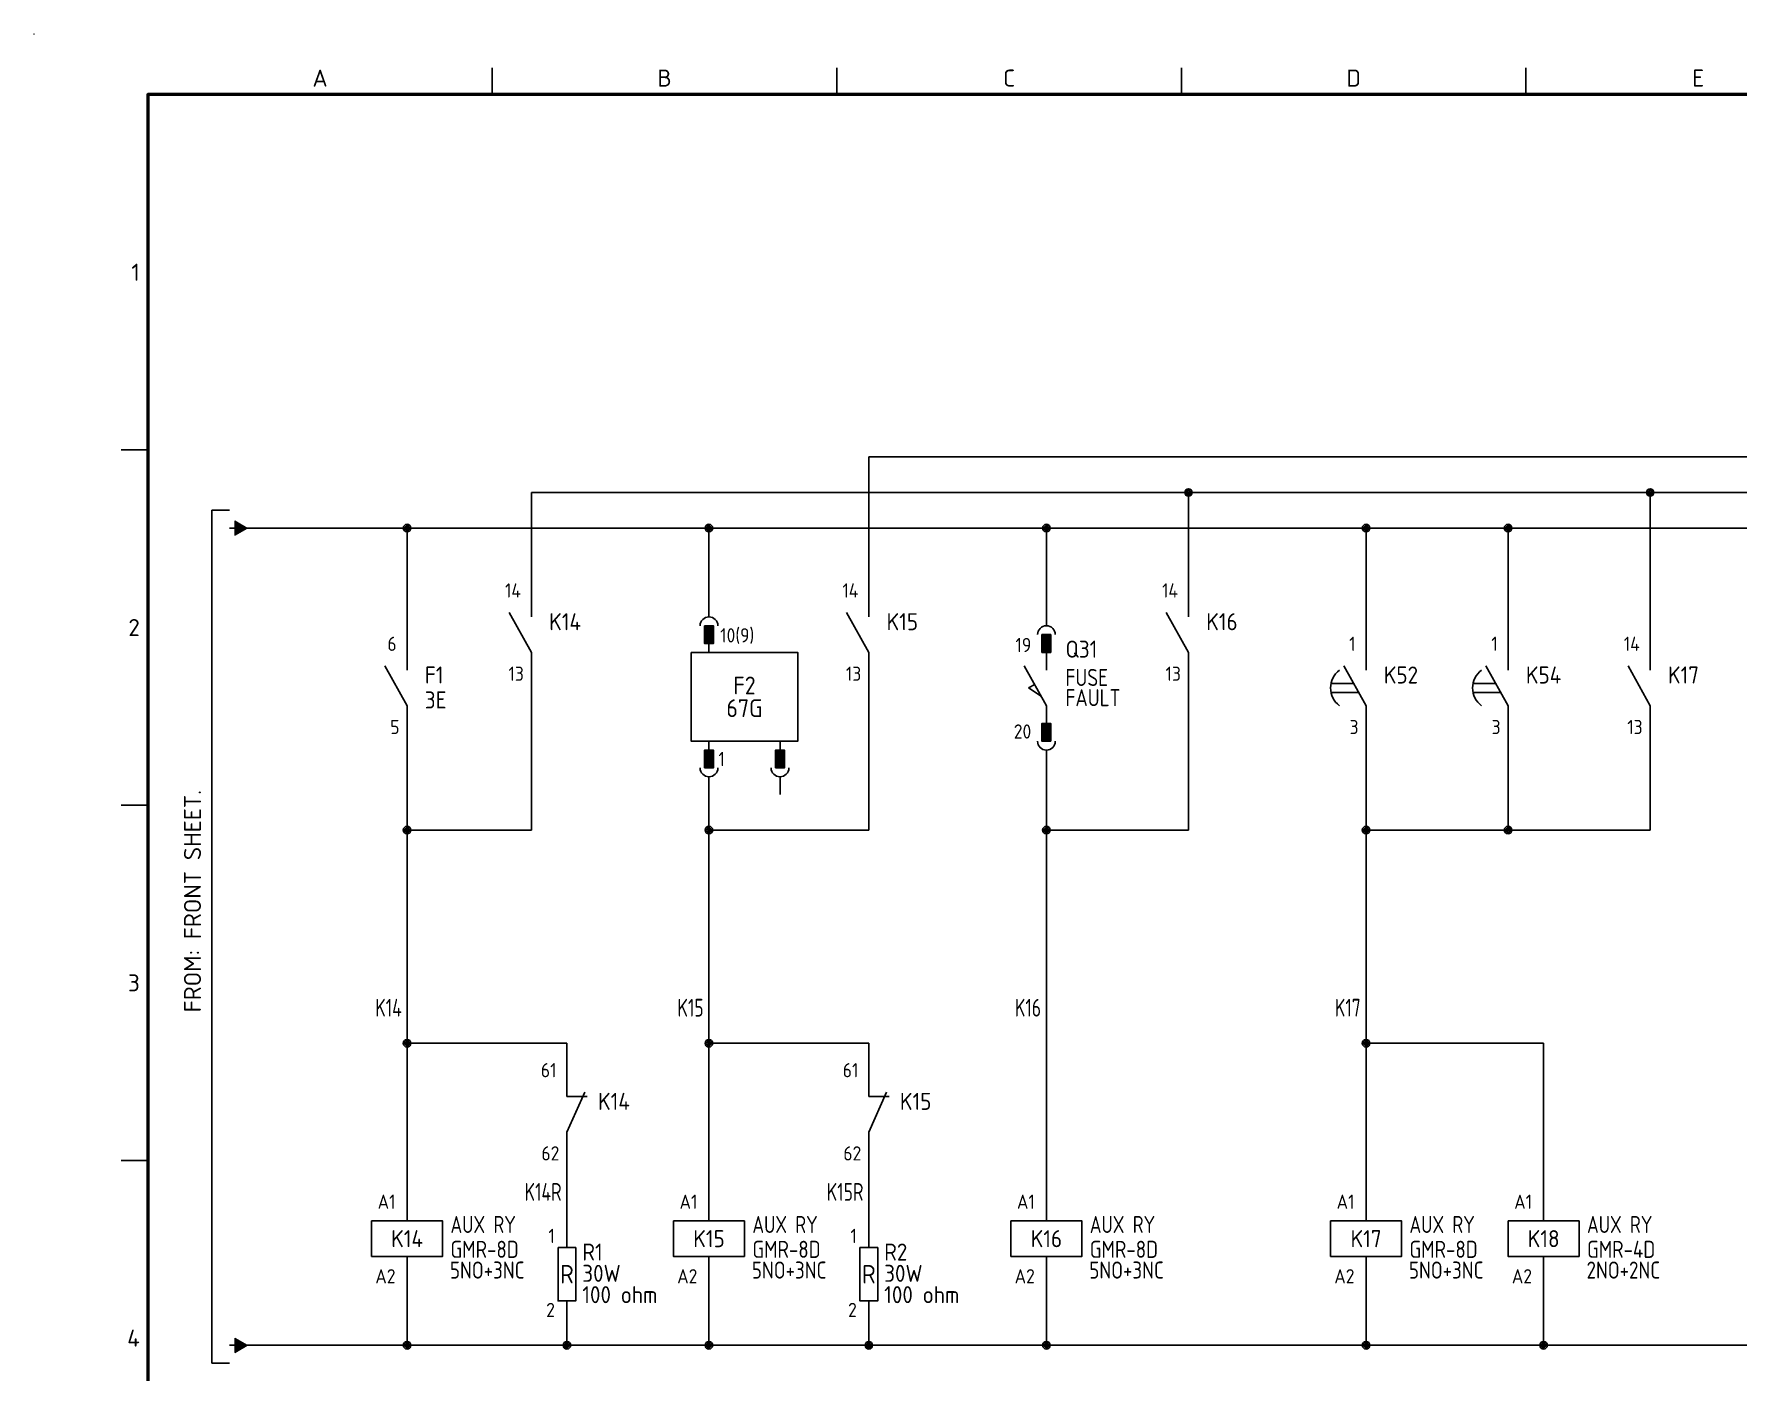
# Model space of a CAD drawing. Header units: millimetres. Extents: x 0 to 556, y 1 to 306.
# Drawn here: x 0 to 239.8, y 103.8 to 292 of the extents above; entities that cross this region are included whole.
import ezdxf
from ezdxf.enums import TextEntityAlignment as Align

# ---------------------------------------------------------------- set-up
doc = ezdxf.new("R2010")
doc.units = ezdxf.units.MM
for name, color, linetype in [('MISC', 7, 'Continuous'), ('Sheet Line', 3, 'Continuous'), ('Sheet Text', 2, 'Continuous'), ('SYMS', 7, 'Continuous'), ('TAGS', 7, 'Continuous'), ('TERMS', 7, 'Continuous'), ('WIRE_YELLOW', 2, 'Continuous'), ('WIREFIXED', 7, 'Continuous')]:
    doc.layers.add(name, color=color, linetype=linetype)
doc.layers.add('Sheet Out Line', color=2, linetype='Continuous', lineweight=50)
doc.styles.add('WD', font='ISOCP2.shx')
doc.styles.add('WD_IEC', font='ISOCP2.shx', dxfattribs={"width": 1.1, "height": 2.4, "bigfont": 'whgtxt.shx'})

# ---------------------------------------------------------------- blocks, each defined once
blk = doc.blocks.new('LSSA3')
blk.add_circle((0, 292), 0.01)
at = {"layer": 'Sheet Line'}
for p, q in [((64.5, 283.5), (64.5, 287.25)), ((113, 283.5), (113, 287.25)), ((161.5, 283.5), (161.5, 287.25)), ((210, 283.5), (210, 287.25)), ((16, 233.5), (12.25, 233.5)), ((16, 183.5), (12.25, 183.5)), ((16, 133.5), (12.25, 133.5))]:
    blk.add_line(p, q, dxfattribs=at)
at = {"layer": 'Sheet Out Line'}
blk.add_lwpolyline([(16, 6.5), (404, 6.5), (404, 283.5), (16, 283.5)], close=True, dxfattribs=at)
at = {"style": 'WD_IEC', "width": 1.1}
for tag, height, p in [('DESC4', 2.4, (57.5, 39.5)), ('CUSTOMERS31', 3.8, (219, 38)), ('TITLE1', 3.6, (333, 37.5)), ('CUSTOMERS21', 3.8, (219, 35.25)), ('DESC3', 2.4, (57.5, 33.5)), ('CUSTOMERS32', 3.8, (219, 32.5)), ('TITLE2', 3.6, (333, 32.5)), ('CUSTOMERS22', 3.8, (219, 29.75)), ('CUSTOMERS33', 3.8, (219, 27)), ('TITLE3', 3.6, (333, 27.5)), ('RN', 3.5, (398, 28.75)), ('DESC2', 2.4, (57.5, 27.5)), ('DESC1', 2.4, (57.5, 21.5)), ('FILE', 2.4, (314, 18.5)), ('WORKNO', 3.5, (365.5, 18.5)), ('DESC0', 2.4, (57.5, 15.5)), ('SHN', 2.4, (395, 12)), ('TSH', 2.4, (401, 9))]:
    blk.add_attdef(tag, text='', height=height, dxfattribs=at).set_placement(p, align=Align.MIDDLE_CENTER)
at = {"style": 'WD_IEC'}
for tag, p in [('DATE4', (96.5, 39.5)), ('DRWN4', (111.5, 39.5)), ('DSGN4', (126.5, 39.5)), ('CHKD4', (141.5, 39.5)), ('APPD4', (156.5, 39.5)), ('DATE3', (96.5, 33.5)), ('DRWN3', (111.5, 33.5)), ('DSGN3', (126.5, 33.5)), ('CHKD3', (141.5, 33.5)), ('APPD3', (156.5, 33.5)), ('DATE2', (96.5, 27.5)), ('DRWN2', (111.5, 27.5)), ('DSGN2', (126.5, 27.5)), ('CHKD2', (141.5, 27.5)), ('APPD2', (156.5, 27.5)), ('DATE1', (96.5, 21.5)), ('DRWN1', (111.5, 21.5)), ('DSGN1', (126.5, 21.5)), ('CHKD1', (141.5, 21.5)), ('APPD1', (156.5, 21.5)), ('DATE0', (96.5, 15.5)), ('DRWN0', (111.5, 15.5)), ('DSGN0', (126.5, 15.5)), ('CHKD0', (141.5, 15.5)), ('APPD0', (156.5, 15.5))]:
    blk.add_attdef(tag, text='', height=2.4, dxfattribs=at).set_placement(p, align=Align.MIDDLE_CENTER)
at = {"style": 'WD_IEC', "width": 1.1}
for tag, p in [('DWG1ST', (345, 10.5)), ('DWGNO', (373.49, 10.5))]:
    blk.add_attdef(tag, text='', height=3.5, dxfattribs=at).set_placement(p, align=Align.MIDDLE_LEFT)
at = {"style": 'WD_IEC', "width": 1.1, "flags": 9}
blk.add_attdef('WD_TB', (0, 0), '', height=2.4, dxfattribs=at)
at = {"layer": 'Sheet Text', "style": 'WD_IEC', "width": 1.1}
for s, p in [('A', (40.25, 284.62)), ('B', (88.75, 284.62)), ('C', (137.25, 284.62)), ('D', (185.75, 284.62)), ('E', (234.25, 284.62))]:
    blk.add_text(s, height=2.4, dxfattribs=at).set_placement(p, align=Align.CENTER)
for s, p in [('1', (14.88, 258.5)), ('2', (14.88, 208.5)), ('3', (14.88, 158.5)), ('4', (14.88, 108.5))]:
    blk.add_text(s, height=2.4, dxfattribs=at).set_placement(p, align=Align.MIDDLE_RIGHT)
blk = doc.blocks.new('HONF1N')
blk.add_hatch(color=256).paths.add_polyline_path([(0.768, 1), (0.768, -1), (2.5, 0)])
at = {"lineweight": 0, "flags": 128}
for points in [[(0.768, 1), (2.5, 0)], [(0.768, 1), (0.768, -1), (2.5, 0)]]:
    blk.add_lwpolyline(points, dxfattribs=at)
at = {"flags": 128}
blk.add_lwpolyline([(0.768, 0), (0, 0)], dxfattribs=at)
at = {"style": 'WD', "flags": 1}
for tag, p in [('X2TERM01', (0.768, 0)), ('X8TERM02', (2.5, 0))]:
    blk.add_attdef(tag, p, '', height=0.08, rotation=90, dxfattribs=at)
blk = doc.blocks.new('VA221_PFCHECKER2')
for p, q in [((0, 11.25), (0, 8.75)), ((0, 6.25), (0, 2.5)), ((0, -2.5), (-3.12, 3.12)), ((-2.5, 0), (-1.65, 0.47)), ((-0.74, -1.18), (-2.5, 0)), ((0, -2.5), (0, -5)), ((0, -11.25), (0, -8.75))]:
    blk.add_line(p, q)
for points in [[(0.62, 7.5), (-0.62, 7.5), (-0.62, 5), (0.62, 5)], [(0.62, -7.5), (-0.62, -7.5), (-0.62, -5), (0.62, -5)]]:
    blk.add_lwpolyline(points, close=True)
for centre, start, end in [((0, 7.5), 0, 180), ((0, -7.5), 180, 0)]:
    blk.add_arc(centre, 1.25, start, end)
for points in [[(0.62, 5), (0.62, 7.5), (-0.62, 5), (-0.62, 7.5)], [(0.62, -5), (0.62, -7.5), (-0.62, -5), (-0.62, -7.5)]]:
    blk.add_solid(points)
at = {"flags": 1}
for tag, p, height, style in [('X2TERM01', (0, 11.25), 0.08, 'WD'), ('X1LINK', (0, 0), 0.32, 'WD_IEC'), ('X8TERM02', (0, -11.25), 0.08, 'WD')]:
    blk.add_attdef(tag, p, '', height=height, dxfattribs=dict(at, style=style))
at = {"style": 'WD_IEC'}
for tag, p in [('TERM01', (-2.13, 5.04)), ('TERM02', (-2.13, -7.13))]:
    blk.add_attdef(tag, text='', height=2, dxfattribs=at).set_placement(p, align=Align.RIGHT)
blk.add_attdef('TAG2', text='', height=2.4, dxfattribs=at).set_placement((2.69, 5.46), align=Align.MIDDLE_LEFT)
at = {"style": 'WD_IEC', "width": 0.9}
for tag, p in [('TEXT1', (2.69, 1.47)), ('TEXT2', (2.69, -1.37))]:
    blk.add_attdef(tag, text='', height=2.4, dxfattribs=at).set_placement(p, align=Align.MIDDLE_LEFT)
at = {"style": 'WD_IEC', "flags": 1}
blk.add_attdef('XREF', text='', height=1.8, dxfattribs=at).set_placement((2.69, -3.73), align=Align.MIDDLE_LEFT)
for tag, p in [('INST', (-2.37, -9.97)), ('FAMILY', (-2.27, -12.66)), ('LOC', (-2.4, -11.27)), ('PINLIST_TYPE', (-2.27, -13.9))]:
    blk.add_attdef(tag, text='', height=1, dxfattribs=at).set_placement(p, align=Align.RIGHT)
blk = doc.blocks.new('WDDOT')
for radius in [0.529, 0.33, 0.164]:
    blk.add_circle((0, 0), radius)
blk = doc.blocks.new('VJ11_AUXRY_Q1')
for p, q in [((0, 2.5), (0, 7.5)), ((0, -2.5), (0, -7.5))]:
    blk.add_line(p, q)
blk.add_lwpolyline([(-5, 2.5), (-5, -2.5), (5, -2.5), (5, 2.5)], close=True)
at = {"style": 'WD_IEC', "flags": 1}
for tag, p, height in [('X2TERM01', (0, 7.5), 0.32), ('X4LINK', (-5, 0), 0.32), ('X1LINK', (5, 0), 0.32), ('LOC', (2.14, -5.76), 1), ('INST', (2.17, -4.46), 1), ('X8TERM02', (0, -7.5), 0.32), ('FAMILY', (2.27, -7.15), 1), ('CAT', (2.31, -9.98), 1), ('MFG', (2.34, -8.68), 1), ('ASSYCODE', (2.25, -11.11), 1), ('WDTAGALT', (2.25, -12.35), 1), ('PEER_PINLIST', (2.25, -13.65), 1)]:
    blk.add_attdef(tag, p, '', height=height, dxfattribs=at)
at = {"style": 'WD_IEC'}
for tag, p in [('TERM01', (-1.63, 4.2)), ('TERM02', (-1.63, -6.29))]:
    blk.add_attdef(tag, text='', height=2, dxfattribs=at).set_placement(p, align=Align.RIGHT)
for tag, p, width in [('RATING12', (6.11, 0.8), 0.85), ('RATING11', (6.11, -2.7), 0.9), ('RATING1', (6.04, -5.62), 0.9)]:
    blk.add_attdef(tag, p, '', height=2.4, dxfattribs=dict(at, width=width))
blk.add_attdef('TAG1', text='', height=2.4, dxfattribs=at).set_placement((0, 0), align=Align.MIDDLE_CENTER)
at = {"lineweight": 9, "style": 'WD_IEC'}
for tag, p in [('NO', (-5.5, -16.5)), ('NC', (-5.5, -20))]:
    blk.add_attdef(tag, text='', height=2.5, dxfattribs=at).set_placement(p, align=Align.TOP_RIGHT)
for tag, p in [('XREFNO', (-4, -16.5)), ('XREFNC', (-4, -20))]:
    blk.add_attdef(tag, text='', height=2.5, dxfattribs=at).set_placement(p, align=Align.TOP_LEFT)
blk = doc.blocks.new('VJ321_TIMER1')
for p, q in [((0, 7.5), (0, 2.5)), ((0, -2.5), (-3.12, 3.12)), ((-4.94, 0.62), (-1.74, 0.62)), ((-4.94, -0.62), (-1.04, -0.62)), ((0, -2.5), (0, -7.5))]:
    blk.add_line(p, q)
blk.add_arc((-1.88, 0), 3.12, 126.8699, 233.1301)
at = {"linetype": 'Continuous', "style": 'WD_IEC'}
for tag, p in [('TERM01', (-1.47, 5.21)), ('TERM02', (-1.06, -6.5))]:
    blk.add_attdef(tag, text='', height=2, dxfattribs=at).set_placement(p, align=Align.RIGHT)
at = {"style": 'WD_IEC', "flags": 1}
for tag, p in [('X2TERM01', (0, 7.5)), ('X4LINK', (-5.75, 0)), ('X1LINK', (-0.5, 0)), ('X8TERM02', (0, -7.5))]:
    blk.add_attdef(tag, p, '', height=0.32, dxfattribs=at)
at = {"style": 'WD_IEC'}
for tag, p in [('TAG2', (2.5, 0.62)), ('TEXT1', (2.5, -2.89)), ('TEXT2', (2.5, -6.09))]:
    blk.add_attdef(tag, p, '', height=2.4, dxfattribs=at)
at = {"style": 'WD', "flags": 1}
for tag, p in [('INST', (-7.16, 1.33)), ('LOC', (-7.26, -0.03)), ('FAMILY', (-7.22, -2.55)), ('XREF', (-7.24, -1.29)), ('CONTACT', (-7.29, -3.89))]:
    blk.add_attdef(tag, text='', height=1, dxfattribs=at).set_placement(p, align=Align.RIGHT)
blk = doc.blocks.new('VB421_AUXCONTACT1')
for p, q in [((0, 7.5), (0, 2.5)), ((0, -2.5), (-3.12, 3.12)), ((0, -2.5), (0, -7.5))]:
    blk.add_line(p, q)
at = {"linetype": 'Continuous', "style": 'WD_IEC'}
for tag, p in [('TERM01', (-1.47, 5.21)), ('TERM02', (-1.06, -6.5))]:
    blk.add_attdef(tag, text='', height=2, dxfattribs=at).set_placement(p, align=Align.RIGHT)
at = {"style": 'WD_IEC', "flags": 1}
for tag, p, height in [('X2TERM01', (0, 7.5), 0.34), ('X4LINK', (-2.75, 0), 0.32), ('X1LINK', (0, 0), 0.34), ('X8TERM02', (0, -7.5), 0.34)]:
    blk.add_attdef(tag, p, '', height=height, dxfattribs=at)
at = {"style": 'WD_IEC'}
for tag, p in [('TAG2', (2.5, 0.62)), ('TEXT1', (2.5, -2.89)), ('TEXT2', (2.5, -6.09))]:
    blk.add_attdef(tag, p, '', height=2.4, dxfattribs=at)
for tag, p in [('INST', (-2.43, -9.12)), ('LOC', (-2.58, -10.73))]:
    blk.add_attdef(tag, text='', height=1, dxfattribs=at).set_placement(p, align=Align.RIGHT)
at = {"style": 'WD_IEC', "flags": 1}
for tag, p in [('XREF', (-2.58, -12.19)), ('CONTACT', (-2.6, -15.24)), ('FAMILY', (-2.53, -13.64))]:
    blk.add_attdef(tag, text='', height=1, dxfattribs=at).set_placement(p, align=Align.RIGHT)
blk = doc.blocks.new('WD_WNV')
at = {"linetype": 'Continuous', "style": 'WD_IEC', "width": 0.8}
blk.add_attdef('WIRENO', text='', height=2.5, rotation=90, dxfattribs=at).set_placement((-0.75, 0), align=Align.CENTER)
at = {"style": 'WD_IEC', "flags": 1}
for tag, p in [('W08USER', (-1, 0.375)), ('W04USER', (-1, 0.875)), ('W05USER', (-1, 0.75)), ('W09USER', (-1, 0.25)), ('W03USER', (-1, 1)), ('W06USER', (-1, 0.625)), ('W07USER', (-1, 0.5)), ('W02USER', (-1, 1.125)), ('W01USER', (-1, 1.25)), ('W10USER', (-1, 0.125))]:
    blk.add_attdef(tag, text='', height=0.08, dxfattribs=at).set_placement(p, align=Align.CENTER)
blk = doc.blocks.new('VB422_AUXCONTACT1')
for p, q in [((0, 7.5), (0, 2.5)), ((0, -2.5), (2.5, 3.12)), ((0, 2.5), (2.87, 2.5)), ((0, -2.5), (0, -7.5))]:
    blk.add_line(p, q)
at = {"linetype": 'Continuous', "style": 'WD_IEC'}
for tag, p in [('TERM01', (-1.47, 5.21)), ('TERM02', (-1.06, -6.5))]:
    blk.add_attdef(tag, text='', height=2, dxfattribs=at).set_placement(p, align=Align.RIGHT)
at = {"style": 'WD_IEC', "flags": 1}
for tag, p, height in [('X2TERM01', (0, 7.5), 0.34), ('X4LINK', (-0.55, 0), 0.32), ('X1LINK', (1.92, 0), 0.32), ('X8TERM02', (0, -7.5), 0.34)]:
    blk.add_attdef(tag, p, '', height=height, dxfattribs=at)
at = {"style": 'WD_IEC'}
for tag, p in [('TAG2', (4.38, 0.62)), ('TEXT1', (4.38, -2.89)), ('TEXT2', (4.38, -6.09))]:
    blk.add_attdef(tag, p, '', height=2.4, dxfattribs=at)
for tag, p in [('INST', (-2.43, -9.12)), ('LOC', (-2.58, -10.73))]:
    blk.add_attdef(tag, text='', height=1, dxfattribs=at).set_placement(p, align=Align.RIGHT)
at = {"style": 'WD_IEC', "flags": 1}
for tag, p in [('XREF', (-2.58, -12.19)), ('CONTACT', (-2.6, -15.24)), ('FAMILY', (-2.53, -13.64))]:
    blk.add_attdef(tag, text='', height=1, dxfattribs=at).set_placement(p, align=Align.RIGHT)
blk = doc.blocks.new('VF41_RES1')
for p, q in [((0, 3.75), (0, 6.25)), ((0, -3.75), (0, -6.25))]:
    blk.add_line(p, q)
blk.add_lwpolyline([(-1.25, 3.75), (-1.25, -3.75), (1.25, -3.75), (1.25, 3.75)], close=True)
at = {"style": 'WD_IEC'}
for tag, p in [('TERM01', (-1.69, 4.39)), ('TERM02', (-1.69, -6.03))]:
    blk.add_attdef(tag, text='', height=2, dxfattribs=at).set_placement(p, align=Align.RIGHT)
at = {"style": 'WD_IEC', "flags": 1}
for tag, p in [('X2TERM01', (0, 6.25)), ('X8TERM02', (0, -6.25))]:
    blk.add_attdef(tag, p, '', height=0.32, dxfattribs=at)
at = {"style": 'WD_IEC'}
for tag, p in [('TAG1', (2.17, 3.12)), ('RATING1', (2.17, 0.12)), ('RATING2', (2.17, -2.88))]:
    blk.add_attdef(tag, text='', height=2.4, dxfattribs=at).set_placement(p, align=Align.MIDDLE_LEFT)
blk.add_attdef('TEXT', text='', height=2.6, dxfattribs=at).set_placement((0, 0), align=Align.MIDDLE_CENTER)
at = {"style": 'WD_IEC', "flags": 1}
for tag, p in [('INST', (-1.3, -7.89)), ('FAMILY', (-1.21, -10.57)), ('LOC', (-1.33, -9.19)), ('MFG', (-1.13, -12.11)), ('ASSYCODE', (-1.04, -14.8)), ('CAT', (-1.16, -13.41))]:
    blk.add_attdef(tag, text='', height=1, dxfattribs=at).set_placement(p, align=Align.RIGHT)
blk = doc.blocks.new('VG32_SGR1')
for p, q in [((0, 0), (0, -2.5)), ((0, -6.25), (0, -7.5)), ((0, -21.25), (0, -20)), ((10, -21.25), (10, -20)), ((0, -27.5), (0, -25)), ((10, -27.5), (10, -25))]:
    blk.add_line(p, q)
for points in [[(-0.62, -3.75), (0.62, -3.75), (0.62, -6.25), (-0.62, -6.25)], [(-2.5, -7.5), (12.5, -7.5), (12.5, -20), (-2.5, -20)], [(-0.62, -23.75), (0.62, -23.75), (0.62, -21.25), (-0.62, -21.25)], [(9.38, -23.75), (10.62, -23.75), (10.62, -21.25), (9.38, -21.25)]]:
    blk.add_lwpolyline(points, close=True)
for centre, start, end in [((0, -3.75), 0, 180), ((0, -23.75), 180, 0), ((10, -23.75), 180, 0)]:
    blk.add_arc(centre, 1.25, start, end)
for points in [[(-0.62, -6.25), (-0.62, -3.75), (0.62, -6.25), (0.62, -3.75)], [(-0.62, -21.25), (-0.62, -23.75), (0.62, -21.25), (0.62, -23.75)], [(9.38, -21.25), (9.38, -23.75), (10.62, -21.25), (10.62, -23.75)]]:
    blk.add_solid(points)
at = {"style": 'WD', "flags": 1}
for tag, p in [('X2TERM01', (0, 0)), ('X8TERM02', (0, -27.5)), ('X8TERM03', (10, -27.5))]:
    blk.add_attdef(tag, p, '', height=0.32, dxfattribs=at)
at = {"linetype": 'Continuous', "style": 'WD'}
for tag, p in [('TERM01', (1.58, -6.1)), ('TERM02', (1.34, -23.5)), ('TERM03', (11.57, -23.54))]:
    blk.add_attdef(tag, p, '', height=2, dxfattribs=at)
at = {"style": 'WD'}
for tag, p in [('TAG2', (5, -12.15)), ('RATING12', (5, -15.35))]:
    blk.add_attdef(tag, text='', height=2.5, dxfattribs=at).set_placement(p, align=Align.MIDDLE_CENTER)
at = {"style": 'WD', "flags": 1}
for tag, p in [('INST', (-4.99, -15.86)), ('LOC', (-5.03, -17.18)), ('FAMILY', (-5.03, -19.85)), ('XREF', (-5.03, -18.53))]:
    blk.add_attdef(tag, text='', height=1, dxfattribs=at).set_placement(p, align=Align.RIGHT)

msp = doc.modelspace()

# ---------------------------------------------------------------- linework, layer by layer
at = {"linetype": 'Continuous'}
for p, q in [((27.5, 225), (25, 225)), ((25, 225), (25, 105)), ((25, 105), (27.5, 105))]:
    msp.add_line(p, q, dxfattribs=at)
at = {"layer": 'WIRE_YELLOW', "linetype": 'Continuous'}
for p, q in [((117.5, 215), (117.5, 232.5)), ((117.5, 232.5), (395, 232.5)), ((70, 227.5), (392.5, 227.5)), ((70, 215), (70, 227.5)), ((162.5, 215), (162.5, 227.5)), ((227.5, 207.5), (227.5, 227.5)), ((30, 222.5), (30, 222.5)), ((30, 222.5), (395, 222.5)), ((52.5, 222.5), (52.5, 207.5)), ((95, 212.5), (95, 222.5)), ((142.5, 222.5), (142.5, 211.25)), ((187.5, 222.5), (187.5, 207.5)), ((207.5, 207.5), (207.5, 222.5)), ((70, 200), (70, 180)), ((117.5, 180), (117.5, 200)), ((162.5, 180), (162.5, 200)), ((52.5, 192.5), (52.5, 130)), ((187.5, 192.5), (187.5, 130)), ((207.5, 180), (207.5, 192.5)), ((227.5, 180), (227.5, 192.5)), ((142.5, 188.75), (142.5, 130)), ((95, 185), (95, 130)), ((70, 180), (52.5, 180)), ((95, 180), (117.5, 180)), ((142.5, 180), (162.5, 180)), ((187.5, 180), (227.5, 180)), ((75, 150), (52.5, 150)), ((75, 147.5), (75, 150)), ((95, 150), (117.5, 150)), ((117.5, 147.5), (117.5, 150)), ((187.5, 150), (212.5, 150)), ((212.5, 150), (212.5, 130)), ((75, 132.5), (75, 123.75)), ((117.5, 132.5), (117.5, 123.75)), ((52.5, 115), (52.5, 107.5)), ((95, 115), (95, 107.5)), ((142.5, 115), (142.5, 107.5)), ((187.5, 115), (187.5, 107.5)), ((212.5, 115), (212.5, 107.5)), ((75, 111.25), (75, 107.5)), ((117.5, 111.25), (117.5, 107.5)), ((30, 107.5), (395, 107.5))]:
    msp.add_line(p, q, dxfattribs=at)

# ---------------------------------------------------------------- block references
at = {"linetype": 'Continuous'}
msp.add_blockref('LSSA3', (0, 0), dxfattribs=at)
at = {"layer": 'SYMS', "linetype": 'Continuous'}
for name, p in [('WDDOT', (162.5, 227.5)), ('WDDOT', (227.5, 227.5)), ('HONF1N', (27.5, 222.5)), ('WDDOT', (52.5, 222.5)), ('WDDOT', (95, 222.5)), ('WDDOT', (142.5, 222.5)), ('WDDOT', (187.5, 222.5)), ('WDDOT', (207.5, 222.5)), ('WDDOT', (52.5, 180)), ('WDDOT', (95, 180)), ('WDDOT', (142.5, 180)), ('WDDOT', (187.5, 180)), ('WDDOT', (207.5, 180)), ('WDDOT', (52.5, 150)), ('WDDOT', (95, 150)), ('WDDOT', (187.5, 150)), ('HONF1N', (27.5, 107.5)), ('WDDOT', (52.5, 107.5)), ('WDDOT', (75, 107.5)), ('WDDOT', (95, 107.5)), ('WDDOT', (117.5, 107.5)), ('WDDOT', (142.5, 107.5)), ('WDDOT', (187.5, 107.5)), ('WDDOT', (212.5, 107.5))]:
    msp.add_blockref(name, p, dxfattribs=at)
ref = msp.add_blockref('VB421_AUXCONTACT1', (70, 207.5), dxfattribs=at)
ref.add_attrib('TERM02', '13', dxfattribs={"layer": 'TERMS', "linetype": 'Continuous', "height": 2, "style": 'WD_IEC'}).set_placement((68.94, 201), align=Align.RIGHT)
ref.add_attrib('TERM01', '14', dxfattribs={"layer": 'TERMS', "linetype": 'Continuous', "height": 2, "style": 'WD_IEC'}).set_placement((68.53, 212.71), align=Align.RIGHT)
ref.add_attrib('TAG2', 'K14', (72.5, 208.12), dxfattribs={"layer": 'TAGS', "height": 2.4, "style": 'WD_IEC'})
ref = msp.add_blockref('VB421_AUXCONTACT1', (117.5, 207.5), dxfattribs=at)
ref.add_attrib('TERM02', '13', dxfattribs={"layer": 'TERMS', "linetype": 'Continuous', "height": 2, "style": 'WD_IEC'}).set_placement((116.44, 201), align=Align.RIGHT)
ref.add_attrib('TERM01', '14', dxfattribs={"layer": 'TERMS', "linetype": 'Continuous', "height": 2, "style": 'WD_IEC'}).set_placement((116.03, 212.71), align=Align.RIGHT)
ref.add_attrib('TAG2', 'K15', (120, 208.12), dxfattribs={"layer": 'TAGS', "height": 2.4, "style": 'WD_IEC'})
ref = msp.add_blockref('VB421_AUXCONTACT1', (162.5, 207.5), dxfattribs=at)
ref.add_attrib('TERM02', '13', dxfattribs={"layer": 'TERMS', "linetype": 'Continuous', "height": 2, "style": 'WD_IEC'}).set_placement((161.44, 201), align=Align.RIGHT)
ref.add_attrib('TERM01', '14', dxfattribs={"layer": 'TERMS', "linetype": 'Continuous', "height": 2, "style": 'WD_IEC'}).set_placement((161.03, 212.71), align=Align.RIGHT)
ref.add_attrib('TAG2', 'K16', (165, 208.12), dxfattribs={"layer": 'TAGS', "height": 2.4, "style": 'WD_IEC'})
ref = msp.add_blockref('VG32_SGR1', (95, 212.5), dxfattribs=at)
ref.add_attrib('TERM01', '10(9)', (96.58, 206.4), dxfattribs={"layer": 'TERMS', "linetype": 'Continuous', "height": 2, "style": 'WD'})
ref.add_attrib('TAG2', 'F2', dxfattribs={"layer": 'TAGS', "height": 2.5, "style": 'WD'}).set_placement((100, 200.35), align=Align.MIDDLE_CENTER)
ref.add_attrib('TERM02', '1', (96.34, 189), dxfattribs={"layer": 'TERMS', "linetype": 'Continuous', "height": 2, "style": 'WD'})
ref.add_attrib('RATING12', '67G', dxfattribs={"layer": 'MISC', "height": 2.5, "style": 'WD'}).set_placement((100, 197.15), align=Align.MIDDLE_CENTER)
ref = msp.add_blockref('VA221_PFCHECKER2', (142.5, 200), dxfattribs=at)
ref.add_attrib('TEXT2', 'FAULT', dxfattribs={"layer": 'MISC', "height": 2.4, "style": 'WD_IEC', "width": 0.9}).set_placement((145.19, 198.63), align=Align.MIDDLE_LEFT)
ref.add_attrib('TERM02', '20', dxfattribs={"layer": 'TERMS', "height": 2, "style": 'WD_IEC'}).set_placement((140.37, 192.87), align=Align.RIGHT)
ref.add_attrib('TERM01', '19', dxfattribs={"layer": 'TERMS', "height": 2, "style": 'WD_IEC'}).set_placement((140.37, 205.04), align=Align.RIGHT)
ref.add_attrib('TAG2', 'Q31', dxfattribs={"layer": 'TAGS', "height": 2.4, "style": 'WD_IEC'}).set_placement((145.19, 205.46), align=Align.MIDDLE_LEFT)
ref.add_attrib('TEXT1', 'FUSE', dxfattribs={"layer": 'MISC', "height": 2.4, "style": 'WD_IEC', "width": 0.9}).set_placement((145.19, 201.47), align=Align.MIDDLE_LEFT)
ref = msp.add_blockref('VB421_AUXCONTACT1', (52.5, 200), dxfattribs=at)
ref.add_attrib('TEXT1', '3E', (55, 197.11), dxfattribs={"layer": 'MISC', "height": 2.4, "style": 'WD_IEC'})
ref.add_attrib('TERM02', '5', dxfattribs={"layer": 'TERMS', "linetype": 'Continuous', "height": 2, "style": 'WD_IEC'}).set_placement((51.44, 193.5), align=Align.RIGHT)
ref.add_attrib('TERM01', '6', dxfattribs={"layer": 'TERMS', "linetype": 'Continuous', "height": 2, "style": 'WD_IEC'}).set_placement((51.03, 205.21), align=Align.RIGHT)
ref.add_attrib('TAG2', 'F1', (55, 200.62), dxfattribs={"layer": 'TAGS', "height": 2.4, "style": 'WD_IEC'})
ref = msp.add_blockref('VJ321_TIMER1', (187.5, 200), dxfattribs=at)
ref.add_attrib('TERM02', '3', dxfattribs={"layer": 'TERMS', "linetype": 'Continuous', "height": 2, "style": 'WD_IEC'}).set_placement((186.44, 193.5), align=Align.RIGHT)
ref.add_attrib('TERM01', '1', dxfattribs={"layer": 'TERMS', "linetype": 'Continuous', "height": 2, "style": 'WD_IEC'}).set_placement((186.03, 205.21), align=Align.RIGHT)
ref.add_attrib('TAG2', 'K52', (190, 200.62), dxfattribs={"layer": 'TAGS', "height": 2.4, "style": 'WD_IEC'})
ref = msp.add_blockref('VJ321_TIMER1', (207.5, 200), dxfattribs=at)
ref.add_attrib('TERM02', '3', dxfattribs={"layer": 'TERMS', "linetype": 'Continuous', "height": 2, "style": 'WD_IEC'}).set_placement((206.44, 193.5), align=Align.RIGHT)
ref.add_attrib('TERM01', '1', dxfattribs={"layer": 'TERMS', "linetype": 'Continuous', "height": 2, "style": 'WD_IEC'}).set_placement((206.03, 205.21), align=Align.RIGHT)
ref.add_attrib('TAG2', 'K54', (210, 200.62), dxfattribs={"layer": 'TAGS', "height": 2.4, "style": 'WD_IEC'})
ref = msp.add_blockref('VB421_AUXCONTACT1', (227.5, 200), dxfattribs=at)
ref.add_attrib('TERM02', '13', dxfattribs={"layer": 'TERMS', "linetype": 'Continuous', "height": 2, "style": 'WD_IEC'}).set_placement((226.44, 193.5), align=Align.RIGHT)
ref.add_attrib('TERM01', '14', dxfattribs={"layer": 'TERMS', "linetype": 'Continuous', "height": 2, "style": 'WD_IEC'}).set_placement((226.03, 205.21), align=Align.RIGHT)
ref.add_attrib('TAG2', 'K17', (230, 200.62), dxfattribs={"layer": 'TAGS', "height": 2.4, "style": 'WD_IEC'})
ref = msp.add_blockref('VB422_AUXCONTACT1', (75, 140), dxfattribs=at)
ref.add_attrib('TERM02', '62', dxfattribs={"layer": 'TERMS', "linetype": 'Continuous', "height": 2, "style": 'WD_IEC'}).set_placement((73.94, 133.5), align=Align.RIGHT)
ref.add_attrib('TERM01', '61', dxfattribs={"layer": 'TERMS', "linetype": 'Continuous', "height": 2, "style": 'WD_IEC'}).set_placement((73.53, 145.21), align=Align.RIGHT)
ref.add_attrib('TAG2', 'K14', (79.38, 140.62), dxfattribs={"layer": 'TAGS', "height": 2.4, "style": 'WD_IEC'})
ref = msp.add_blockref('VB422_AUXCONTACT1', (117.5, 140), dxfattribs=at)
ref.add_attrib('TERM02', '62', dxfattribs={"layer": 'TERMS', "linetype": 'Continuous', "height": 2, "style": 'WD_IEC'}).set_placement((116.44, 133.5), align=Align.RIGHT)
ref.add_attrib('TERM01', '61', dxfattribs={"layer": 'TERMS', "linetype": 'Continuous', "height": 2, "style": 'WD_IEC'}).set_placement((116.03, 145.21), align=Align.RIGHT)
ref.add_attrib('TAG2', 'K15', (121.88, 140.62), dxfattribs={"layer": 'TAGS', "height": 2.4, "style": 'WD_IEC'})
ref = msp.add_blockref('VJ11_AUXRY_Q1', (52.5, 122.5), dxfattribs=at)
ref.add_attrib('RATING1', '5NO+3NC', (58.54, 116.88), dxfattribs={"layer": 'MISC', "height": 2.4, "style": 'WD_IEC', "width": 0.9})
ref.add_attrib('RATING11', 'GMR-8D', (58.61, 119.8), dxfattribs={"layer": 'MISC', "height": 2.4, "style": 'WD_IEC', "width": 0.9})
ref.add_attrib('RATING12', 'AUX RY', (58.61, 123.3), dxfattribs={"layer": 'MISC', "height": 2.4, "style": 'WD_IEC', "width": 0.85})
ref.add_attrib('TAG1', 'K14', dxfattribs={"layer": 'TAGS', "height": 2.4, "style": 'WD_IEC'}).set_placement((52.5, 122.5), align=Align.MIDDLE_CENTER)
ref.add_attrib('TERM02', 'A2', dxfattribs={"layer": 'TERMS', "height": 2, "style": 'WD_IEC'}).set_placement((50.87, 116.21), align=Align.RIGHT)
ref.add_attrib('TERM01', 'A1', dxfattribs={"layer": 'TERMS', "height": 2, "style": 'WD_IEC'}).set_placement((50.87, 126.7), align=Align.RIGHT)
ref = msp.add_blockref('VJ11_AUXRY_Q1', (95, 122.5), dxfattribs=at)
ref.add_attrib('RATING1', '5NO+3NC', (101.04, 116.88), dxfattribs={"layer": 'MISC', "height": 2.4, "style": 'WD_IEC', "width": 0.9})
ref.add_attrib('RATING11', 'GMR-8D', (101.11, 119.8), dxfattribs={"layer": 'MISC', "height": 2.4, "style": 'WD_IEC', "width": 0.9})
ref.add_attrib('RATING12', 'AUX RY', (101.11, 123.3), dxfattribs={"layer": 'MISC', "height": 2.4, "style": 'WD_IEC', "width": 0.85})
ref.add_attrib('TAG1', 'K15', dxfattribs={"layer": 'TAGS', "height": 2.4, "style": 'WD_IEC'}).set_placement((95, 122.5), align=Align.MIDDLE_CENTER)
ref.add_attrib('TERM02', 'A2', dxfattribs={"layer": 'TERMS', "height": 2, "style": 'WD_IEC'}).set_placement((93.37, 116.21), align=Align.RIGHT)
ref.add_attrib('TERM01', 'A1', dxfattribs={"layer": 'TERMS', "height": 2, "style": 'WD_IEC'}).set_placement((93.37, 126.7), align=Align.RIGHT)
ref = msp.add_blockref('VJ11_AUXRY_Q1', (142.5, 122.5), dxfattribs=at)
ref.add_attrib('RATING1', '5NO+3NC', (148.54, 116.88), dxfattribs={"layer": 'MISC', "height": 2.4, "style": 'WD_IEC', "width": 0.9})
ref.add_attrib('RATING11', 'GMR-8D', (148.61, 119.8), dxfattribs={"layer": 'MISC', "height": 2.4, "style": 'WD_IEC', "width": 0.9})
ref.add_attrib('RATING12', 'AUX RY', (148.61, 123.3), dxfattribs={"layer": 'MISC', "height": 2.4, "style": 'WD_IEC', "width": 0.85})
ref.add_attrib('TAG1', 'K16', dxfattribs={"layer": 'TAGS', "height": 2.4, "style": 'WD_IEC'}).set_placement((142.5, 122.5), align=Align.MIDDLE_CENTER)
ref.add_attrib('TERM02', 'A2', dxfattribs={"layer": 'TERMS', "height": 2, "style": 'WD_IEC'}).set_placement((140.87, 116.21), align=Align.RIGHT)
ref.add_attrib('TERM01', 'A1', dxfattribs={"layer": 'TERMS', "height": 2, "style": 'WD_IEC'}).set_placement((140.87, 126.7), align=Align.RIGHT)
ref = msp.add_blockref('VJ11_AUXRY_Q1', (187.5, 122.5), dxfattribs=at)
ref.add_attrib('RATING1', '5NO+3NC', (193.54, 116.88), dxfattribs={"layer": 'MISC', "height": 2.4, "style": 'WD_IEC', "width": 0.9})
ref.add_attrib('RATING11', 'GMR-8D', (193.61, 119.8), dxfattribs={"layer": 'MISC', "height": 2.4, "style": 'WD_IEC', "width": 0.9})
ref.add_attrib('RATING12', 'AUX RY', (193.61, 123.3), dxfattribs={"layer": 'MISC', "height": 2.4, "style": 'WD_IEC', "width": 0.85})
ref.add_attrib('TAG1', 'K17', dxfattribs={"layer": 'TAGS', "height": 2.4, "style": 'WD_IEC'}).set_placement((187.5, 122.5), align=Align.MIDDLE_CENTER)
ref.add_attrib('TERM02', 'A2', dxfattribs={"layer": 'TERMS', "height": 2, "style": 'WD_IEC'}).set_placement((185.87, 116.21), align=Align.RIGHT)
ref.add_attrib('TERM01', 'A1', dxfattribs={"layer": 'TERMS', "height": 2, "style": 'WD_IEC'}).set_placement((185.87, 126.7), align=Align.RIGHT)
ref = msp.add_blockref('VJ11_AUXRY_Q1', (212.5, 122.5), dxfattribs=at)
ref.add_attrib('RATING1', '2NO+2NC', (218.54, 116.88), dxfattribs={"layer": 'MISC', "height": 2.4, "style": 'WD_IEC', "width": 0.9})
ref.add_attrib('RATING11', 'GMR-4D', (218.61, 119.8), dxfattribs={"layer": 'MISC', "height": 2.4, "style": 'WD_IEC', "width": 0.9})
ref.add_attrib('RATING12', 'AUX RY', (218.61, 123.3), dxfattribs={"layer": 'MISC', "height": 2.4, "style": 'WD_IEC', "width": 0.85})
ref.add_attrib('TAG1', 'K18', dxfattribs={"layer": 'TAGS', "height": 2.4, "style": 'WD_IEC'}).set_placement((212.5, 122.5), align=Align.MIDDLE_CENTER)
ref.add_attrib('TERM02', 'A2', dxfattribs={"layer": 'TERMS', "height": 2, "style": 'WD_IEC'}).set_placement((210.87, 116.21), align=Align.RIGHT)
ref.add_attrib('TERM01', 'A1', dxfattribs={"layer": 'TERMS', "height": 2, "style": 'WD_IEC'}).set_placement((210.87, 126.7), align=Align.RIGHT)
ref = msp.add_blockref('VF41_RES1', (75, 117.5), dxfattribs=at)
ref.add_attrib('RATING2', '100 ohm', dxfattribs={"layer": 'MISC', "height": 2.4, "style": 'WD_IEC'}).set_placement((77.17, 114.62), align=Align.MIDDLE_LEFT)
ref.add_attrib('RATING1', '30W', dxfattribs={"layer": 'MISC', "height": 2.4, "style": 'WD_IEC'}).set_placement((77.17, 117.62), align=Align.MIDDLE_LEFT)
ref.add_attrib('TAG1', 'R1', dxfattribs={"layer": 'TAGS', "height": 2.4, "style": 'WD_IEC'}).set_placement((77.17, 120.62), align=Align.MIDDLE_LEFT)
ref.add_attrib('TERM02', '2', dxfattribs={"layer": 'TERMS', "height": 2, "style": 'WD_IEC'}).set_placement((73.31, 111.47), align=Align.RIGHT)
ref.add_attrib('TERM01', '1', dxfattribs={"layer": 'TERMS', "height": 2, "style": 'WD_IEC'}).set_placement((73.31, 121.89), align=Align.RIGHT)
ref.add_attrib('TEXT', 'R', dxfattribs={"layer": 'MISC', "height": 2.6, "style": 'WD_IEC'}).set_placement((75, 117.5), align=Align.MIDDLE_CENTER)
ref = msp.add_blockref('VF41_RES1', (117.5, 117.5), dxfattribs=at)
ref.add_attrib('RATING2', '100 ohm', dxfattribs={"layer": 'MISC', "height": 2.4, "style": 'WD_IEC'}).set_placement((119.67, 114.62), align=Align.MIDDLE_LEFT)
ref.add_attrib('RATING1', '30W', dxfattribs={"layer": 'MISC', "height": 2.4, "style": 'WD_IEC'}).set_placement((119.67, 117.62), align=Align.MIDDLE_LEFT)
ref.add_attrib('TAG1', 'R2', dxfattribs={"layer": 'TAGS', "height": 2.4, "style": 'WD_IEC'}).set_placement((119.67, 120.62), align=Align.MIDDLE_LEFT)
ref.add_attrib('TERM02', '2', dxfattribs={"layer": 'TERMS', "height": 2, "style": 'WD_IEC'}).set_placement((115.81, 111.47), align=Align.RIGHT)
ref.add_attrib('TERM01', '1', dxfattribs={"layer": 'TERMS', "height": 2, "style": 'WD_IEC'}).set_placement((115.81, 121.89), align=Align.RIGHT)
ref.add_attrib('TEXT', 'R', dxfattribs={"layer": 'MISC', "height": 2.6, "style": 'WD_IEC'}).set_placement((117.5, 117.5), align=Align.MIDDLE_CENTER)
at = {"layer": 'WIREFIXED', "linetype": 'Continuous'}
ref = msp.add_blockref('WD_WNV', (52.5, 155), dxfattribs=at)
ref.add_attrib('WIRENOF', 'K14', dxfattribs={"linetype": 'Continuous', "height": 2.5, "style": 'WD_IEC', "width": 0.8}).set_placement((51.75, 155), align=Align.MIDDLE_RIGHT)
ref = msp.add_blockref('WD_WNV', (95, 155), dxfattribs=at)
ref.add_attrib('WIRENOF', 'K15', dxfattribs={"linetype": 'Continuous', "height": 2.5, "style": 'WD_IEC', "width": 0.8}).set_placement((94.25, 155), align=Align.MIDDLE_RIGHT)
ref = msp.add_blockref('WD_WNV', (142.5, 155), dxfattribs=at)
ref.add_attrib('WIRENOF', 'K16', dxfattribs={"linetype": 'Continuous', "height": 2.5, "style": 'WD_IEC', "width": 0.8}).set_placement((141.75, 155), align=Align.MIDDLE_RIGHT)
ref = msp.add_blockref('WD_WNV', (187.5, 155), dxfattribs=at)
ref.add_attrib('WIRENOF', 'K17', dxfattribs={"linetype": 'Continuous', "height": 2.5, "style": 'WD_IEC', "width": 0.8}).set_placement((186.75, 155), align=Align.MIDDLE_RIGHT)
ref = msp.add_blockref('WD_WNV', (75, 129.08), dxfattribs=at)
ref.add_attrib('WIRENOF', 'K14R', dxfattribs={"linetype": 'Continuous', "height": 2.5, "style": 'WD_IEC', "width": 0.8}).set_placement((74.25, 129.08), align=Align.MIDDLE_RIGHT)
ref = msp.add_blockref('WD_WNV', (117.5, 129.08), dxfattribs=at)
ref.add_attrib('WIRENOF', 'K15R', dxfattribs={"linetype": 'Continuous', "height": 2.5, "style": 'WD_IEC', "width": 0.8}).set_placement((116.75, 129.08), align=Align.MIDDLE_RIGHT)

# ---------------------------------------------------------------- texts
at = {"linetype": 'Continuous', "insert": (23.49, 170), "char_height": 2.4, "width": 67.5, "attachment_point": 8, "rotation": 90, "style": 'WD_IEC'}
msp.add_mtext('FROM: FRONT SHEET.^I', dxfattribs=at)

doc.saveas('drawing.dxf')
